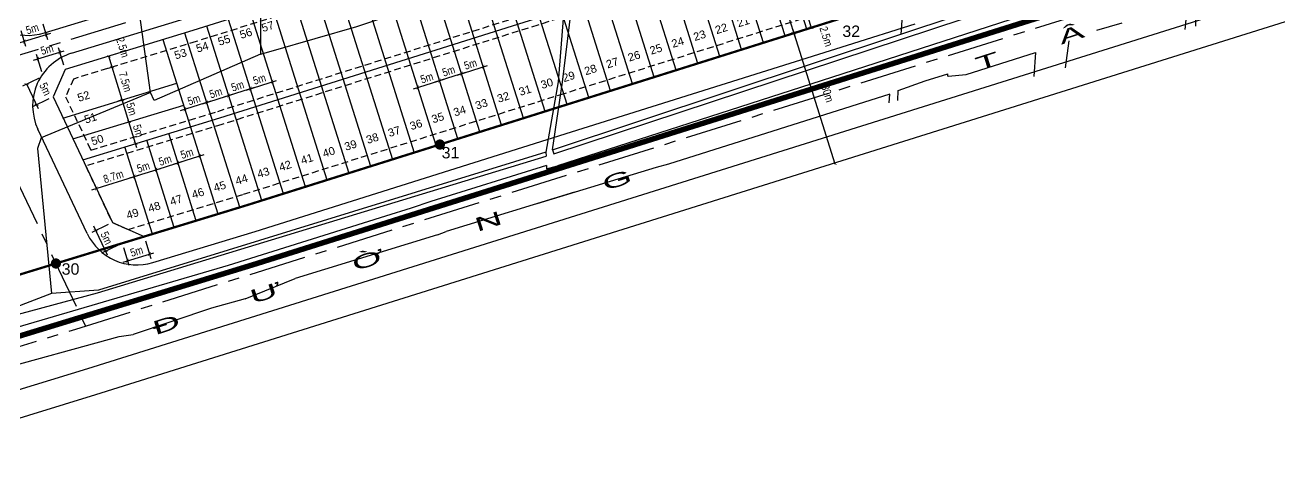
# Model space of a CAD drawing. Extents: x 597165 to 598689, y 1181586 to 1183364.
# Drawn here: x 597688.1 to 597962.5, y 1182019.6 to 1182115.9 of the extents above; entities that cross this region are included whole.
import ezdxf
from ezdxf.enums import TextEntityAlignment as Align

# ---------------------------------------------------------------- set-up
doc = ezdxf.new("R2010")
doc.units = 0
doc.header["$MEASUREMENT"] = 0
for name, pattern in [('CENTER', [2, 1.25, -0.25, 0.25, -0.25]), ('DASHED', [0.75, 0.5, -0.25]), ('LOGIOI', [4, 3, -1])]:
    doc.linetypes.add(name, pattern=pattern)
doc.layers.get('0').update_dxf_attribs({"linetype": 'CONTINUOUS'})
doc.layers.get('DEFPOINTS').update_dxf_attribs({"color": 8, "linetype": 'CONTINUOUS'})
for name, color, linetype in [('CGXD', 3, 'CONTINUOUS'), ('DIM-T', 7, 'CONTINUOUS'), ('DTEXT', 7, 'CONTINUOUS'), ('GT-QLO50-D', 6, 'CONTINUOUS'), ('MOCRANH', 7, 'CONTINUOUS'), ('NEN-HT', 8, 'CONTINUOUS'), ('NET-LENGOAI', 4, 'CONTINUOUS'), ('NET-LETRONG', 5, 'CONTINUOUS'), ('NET-LO-GIOI-DIEN-GIOI', 7, 'CENTER'), ('NET-PLO', 2, 'CONTINUOUS'), ('NET-TIM', 2, 'CENTER'), ('RANH_QUY_HOACH', 7, 'LOGIOI'), ('RANHGIAODAT', 150, 'LOGIOI'), ('TEXT-SOLO', 7, 'CONTINUOUS')]:
    doc.layers.add(name, color=color, linetype=linetype)
doc.styles.add('AVO', font='VHELVEN.TTF')
doc.styles.add('VHEL-C-R', font='VHELVCN.TTF')
doc.styles.add('VHEL-R', font='VHELVEN.TTF')
doc.styles.add('VHELVEB', font='VHELVEB.TTF')
doc.dimstyles.new('TL1000', dxfattribs={"dimscale": 0, "dimtxt": 2, "dimasz": 0.7, "dimexe": 1, "dimexo": 1, "dimgap": 0.5, "dimtad": 1, "dimdec": 1, "dimzin": 12, "dimtxsty": 'VHEL-C-R', "dimblk1": 'ARCHTICK', "dimblk2": 'ARCHTICK', "dimsah": 1, "dimcen": -0.09, "dimdle": 1, "dimclrd": 256, "dimclre": 256, "dimclrt": 256, "dimazin": 3, "dimtfac": 0.005, "dimtdec": 1, "dimtix": 1, "dimtmove": 0, "dimatfit": 3, "dimtolj": 1, "dimtzin": 0})

# ---------------------------------------------------------------- blocks, each defined once
blk = doc.blocks.new('_ARCHTICK')
at = {"color": 0, "linetype": 'BYBLOCK', "const_width": 0.15}
blk.add_lwpolyline([(-0.5, -0.5), (0.5, 0.5)], dxfattribs=at)
blk = doc.blocks.new('*D510')
at = {"linetype": 'BYBLOCK'}
blk.add_line((597855.86, 1182115.05), (597865.14, 1182085.48), dxfattribs=at)
at = {"layer": 'DEFPOINTS', "color": 0, "linetype": 'BYBLOCK'}
for p in [(597856.16, 1182114.1), (597865.14, 1182085.48), (597865.14, 1182085.48)]:
    blk.add_point(p, dxfattribs=at)
at = {"linetype": 'BYBLOCK', "xscale": 0.7, "yscale": 0.7, "zscale": 0.7}
for p, rotation in [((597856.16, 1182114.1), 107.4263330550195), ((597865.14, 1182085.48), 287.4263330550195)]:
    blk.add_blockref('_ARCHTICK', p, dxfattribs=dict(at, rotation=rotation))
at = {"linetype": 'BYBLOCK', "insert": (597863.54, 1182100.93), "char_height": 1.75, "attachment_point": 5, "rotation": 287.4263, "style": 'VHEL-C-R'}
blk.add_mtext('\\A1;30m', dxfattribs=at)
blk = doc.blocks.new('*D496')
at = {"linetype": 'BYBLOCK'}
blk.add_line((597712.54, 1182088.98), (597710.5, 1182095.67), dxfattribs=at)
at = {"layer": 'DEFPOINTS', "color": 0, "linetype": 'BYBLOCK'}
for p in [(597710.79, 1182094.72), (597710.79, 1182094.72), (597712.25, 1182089.93)]:
    blk.add_point(p, dxfattribs=at)
at = {"linetype": 'BYBLOCK', "xscale": 0.7, "yscale": 0.7, "zscale": 0.7}
for p, rotation in [((597710.79, 1182094.72), 106.9960551007472), ((597712.25, 1182089.93), 286.9960551007472)]:
    blk.add_blockref('_ARCHTICK', p, dxfattribs=dict(at, rotation=rotation))
at = {"linetype": 'BYBLOCK', "insert": (597712.85, 1182092.73), "char_height": 1.75, "attachment_point": 5, "rotation": 286.9961, "style": 'VHEL-C-R'}
blk.add_mtext('\\A1;5m', dxfattribs=at)
blk = doc.blocks.new('*D495')
at = {"linetype": 'BYBLOCK'}
for p, q in [((597709.16, 1182099.45), (597708.37, 1182099.21)), ((597711.08, 1182093.76), (597709.03, 1182100.45))]:
    blk.add_line(p, q, dxfattribs=at)
at = {"layer": 'DEFPOINTS', "color": 0, "linetype": 'BYBLOCK'}
for p in [(597709.33, 1182099.5), (597710.11, 1182099.74), (597710.79, 1182094.72)]:
    blk.add_point(p, dxfattribs=at)
at = {"linetype": 'BYBLOCK', "xscale": 0.7, "yscale": 0.7, "zscale": 0.7}
for p, rotation in [((597709.33, 1182099.5), 106.9960551007473), ((597710.79, 1182094.72), 286.9960551007473)]:
    blk.add_blockref('_ARCHTICK', p, dxfattribs=dict(at, rotation=rotation))
at = {"linetype": 'BYBLOCK', "insert": (597711.39, 1182097.51), "char_height": 1.75, "attachment_point": 5, "rotation": 286.9961, "style": 'VHEL-C-R'}
blk.add_mtext('\\A1;5m', dxfattribs=at)
blk = doc.blocks.new('*D494')
at = {"linetype": 'BYBLOCK'}
for p, q in [((597707.24, 1182106.7), (597706.18, 1182106.38)), ((597709.62, 1182098.54), (597706.84, 1182107.63)), ((597709.16, 1182099.45), (597708.37, 1182099.21))]:
    blk.add_line(p, q, dxfattribs=at)
at = {"layer": 'DEFPOINTS', "color": 0, "linetype": 'BYBLOCK'}
for p in [(597707.13, 1182106.67), (597708.19, 1182106.99), (597710.11, 1182099.74)]:
    blk.add_point(p, dxfattribs=at)
at = {"linetype": 'BYBLOCK', "xscale": 0.7, "yscale": 0.7, "zscale": 0.7}
for p, rotation in [((597707.13, 1182106.67), 106.9960551007473), ((597709.33, 1182099.5), 286.9960551007473)]:
    blk.add_blockref('_ARCHTICK', p, dxfattribs=dict(at, rotation=rotation))
at = {"linetype": 'BYBLOCK', "insert": (597710.01, 1182103.47), "char_height": 1.75, "attachment_point": 5, "rotation": 286.9961, "style": 'VHEL-C-R'}
blk.add_mtext('\\A1;7.5m', dxfattribs=at)
blk = doc.blocks.new('*D493')
at = {"linetype": 'BYBLOCK'}
for p, q in [((597707.76, 1182109.48), (597705.45, 1182108.77)), ((597707.43, 1182105.71), (597706.4, 1182109.06)), ((597707.24, 1182106.7), (597706.18, 1182106.38))]:
    blk.add_line(p, q, dxfattribs=at)
at = {"layer": 'DEFPOINTS', "color": 0, "linetype": 'BYBLOCK'}
for p in [(597706.4, 1182109.06), (597708.72, 1182109.77), (597708.19, 1182106.99)]:
    blk.add_point(p, dxfattribs=at)
at = {"linetype": 'BYBLOCK', "xscale": 0.7, "yscale": 0.7, "zscale": 0.7}
for p, rotation in [((597706.4, 1182109.06), 106.9960551007473), ((597707.13, 1182106.67), 286.9960551007473)]:
    blk.add_blockref('_ARCHTICK', p, dxfattribs=dict(at, rotation=rotation))
at = {"linetype": 'BYBLOCK', "insert": (597709.42, 1182111.01), "char_height": 1.75, "attachment_point": 5, "rotation": 286.9961, "style": 'VHEL-C-R'}
blk.add_mtext('\\A1;2.5m', dxfattribs=at)
blk = doc.blocks.new('*D259')
at = {"linetype": 'BYBLOCK'}
for p, q in [((597858.92, 1182118.64), (597859.98, 1182115.3)), ((597862.84, 1182116.2), (597859.02, 1182115))]:
    blk.add_line(p, q, dxfattribs=at)
at = {"layer": 'DEFPOINTS', "color": 0, "linetype": 'BYBLOCK'}
for p in [(597863.04, 1182118.89), (597859.98, 1182115.3), (597863.79, 1182116.5)]:
    blk.add_point(p, dxfattribs=at)
at = {"linetype": 'BYBLOCK', "xscale": 0.7, "yscale": 0.7, "zscale": 0.7}
for p, rotation in [((597859.23, 1182117.69), 107.4736140590914), ((597859.98, 1182115.3), 287.4736140590913)]:
    blk.add_blockref('_ARCHTICK', p, dxfattribs=dict(at, rotation=rotation))
at = {"linetype": 'BYBLOCK', "insert": (597863.25, 1182113.39), "char_height": 1.75, "attachment_point": 5, "rotation": 287.4736, "style": 'VHEL-C-R'}
blk.add_mtext('\\A1;2.5m', dxfattribs=at)
blk = doc.blocks.new('*D257')
at = {"linetype": 'BYBLOCK'}
for p, q in [((597856.83, 1182135.28), (597849.2, 1182132.88)), ((597849.85, 1182134.13), (597856.46, 1182113.15)), ((597862.84, 1182116.2), (597855.21, 1182113.8))]:
    blk.add_line(p, q, dxfattribs=at)
at = {"layer": 'DEFPOINTS', "color": 0, "linetype": 'BYBLOCK'}
for p in [(597857.79, 1182135.58), (597863.79, 1182116.5), (597856.16, 1182114.1)]:
    blk.add_point(p, dxfattribs=at)
at = {"linetype": 'BYBLOCK', "xscale": 0.7, "yscale": 0.7, "zscale": 0.7}
for p, rotation in [((597850.16, 1182133.18), 107.4736130829676), ((597856.16, 1182114.1), 287.4736130829676)]:
    blk.add_blockref('_ARCHTICK', p, dxfattribs=dict(at, rotation=rotation))
at = {"linetype": 'BYBLOCK', "insert": (597854.49, 1182124.06), "char_height": 1.75, "attachment_point": 5, "rotation": 287.4736, "style": 'VHEL-C-R'}
blk.add_mtext('\\A1;20m', dxfattribs=at)
blk = doc.blocks.new('*D244')
at = {"linetype": 'BYBLOCK'}
blk.add_line((597722.09, 1182097.16), (597728.77, 1182099.27), dxfattribs=at)
at = {"layer": 'DEFPOINTS', "color": 0, "linetype": 'BYBLOCK'}
for p in [(597727.82, 1182098.97), (597727.82, 1182098.97), (597723.05, 1182097.46)]:
    blk.add_point(p, dxfattribs=at)
at = {"linetype": 'BYBLOCK', "xscale": 0.7, "yscale": 0.7, "zscale": 0.7}
for p, rotation in [((597723.05, 1182097.46), 197.4726117502209), ((597727.82, 1182098.97), 17.47261175022095)]:
    blk.add_blockref('_ARCHTICK', p, dxfattribs=dict(at, rotation=rotation))
at = {"linetype": 'BYBLOCK', "insert": (597725.01, 1182099.54), "char_height": 1.75, "attachment_point": 5, "rotation": 17.4726, "style": 'VHEL-C-R'}
blk.add_mtext('\\A1;5m', dxfattribs=at)
blk = doc.blocks.new('*D243')
at = {"linetype": 'BYBLOCK'}
blk.add_line((597726.86, 1182098.66), (597733.54, 1182100.77), dxfattribs=at)
at = {"layer": 'DEFPOINTS', "color": 0, "linetype": 'BYBLOCK'}
for p in [(597727.82, 1182098.97), (597732.59, 1182100.47), (597732.59, 1182100.47)]:
    blk.add_point(p, dxfattribs=at)
at = {"linetype": 'BYBLOCK', "xscale": 0.7, "yscale": 0.7, "zscale": 0.7}
for p, rotation in [((597732.59, 1182100.47), 17.47261175022079), ((597727.82, 1182098.97), 197.4726117502208)]:
    blk.add_blockref('_ARCHTICK', p, dxfattribs=dict(at, rotation=rotation))
at = {"linetype": 'BYBLOCK', "insert": (597729.78, 1182101.05), "char_height": 1.75, "attachment_point": 5, "rotation": 17.4726, "style": 'VHEL-C-R'}
blk.add_mtext('\\A1;5m', dxfattribs=at)
blk = doc.blocks.new('*D242')
at = {"linetype": 'BYBLOCK'}
blk.add_line((597731.63, 1182100.17), (597738.31, 1182102.27), dxfattribs=at)
at = {"layer": 'DEFPOINTS', "color": 0, "linetype": 'BYBLOCK'}
for p in [(597737.35, 1182101.97), (597737.35, 1182101.97), (597732.59, 1182100.47)]:
    blk.add_point(p, dxfattribs=at)
at = {"linetype": 'BYBLOCK', "xscale": 0.7, "yscale": 0.7, "zscale": 0.7}
for p, rotation in [((597732.59, 1182100.47), 197.4726117502208), ((597737.35, 1182101.97), 17.47261175022079)]:
    blk.add_blockref('_ARCHTICK', p, dxfattribs=dict(at, rotation=rotation))
at = {"linetype": 'BYBLOCK', "insert": (597734.55, 1182102.55), "char_height": 1.75, "attachment_point": 5, "rotation": 17.4726, "style": 'VHEL-C-R'}
blk.add_mtext('\\A1;5m', dxfattribs=at)
blk = doc.blocks.new('*D241')
at = {"linetype": 'BYBLOCK'}
blk.add_line((597736.4, 1182101.67), (597743.08, 1182103.77), dxfattribs=at)
at = {"layer": 'DEFPOINTS', "color": 0, "linetype": 'BYBLOCK'}
for p in [(597742.12, 1182103.47), (597742.12, 1182103.47), (597737.35, 1182101.97)]:
    blk.add_point(p, dxfattribs=at)
at = {"linetype": 'BYBLOCK', "xscale": 0.7, "yscale": 0.7, "zscale": 0.7}
for p, rotation in [((597742.12, 1182103.47), 17.47261175022079), ((597737.35, 1182101.97), 197.4726117502208)]:
    blk.add_blockref('_ARCHTICK', p, dxfattribs=dict(at, rotation=rotation))
at = {"linetype": 'BYBLOCK', "insert": (597739.32, 1182104.05), "char_height": 1.75, "attachment_point": 5, "rotation": 17.4726, "style": 'VHEL-C-R'}
blk.add_mtext('\\A1;5m', dxfattribs=at)
blk = doc.blocks.new('*D240')
at = {"linetype": 'BYBLOCK'}
blk.add_line((597711.01, 1182082.42), (597717.69, 1182084.52), dxfattribs=at)
at = {"layer": 'DEFPOINTS', "color": 0, "linetype": 'BYBLOCK'}
for p in [(597716.73, 1182084.22), (597716.73, 1182084.22), (597711.96, 1182082.72)]:
    blk.add_point(p, dxfattribs=at)
at = {"linetype": 'BYBLOCK', "xscale": 0.7, "yscale": 0.7, "zscale": 0.7}
for p, rotation in [((597716.73, 1182084.22), 17.47261175022095), ((597711.96, 1182082.72), 197.4726117502209)]:
    blk.add_blockref('_ARCHTICK', p, dxfattribs=dict(at, rotation=rotation))
at = {"linetype": 'BYBLOCK', "insert": (597713.93, 1182084.8), "char_height": 1.75, "attachment_point": 5, "rotation": 17.4726, "style": 'VHEL-C-R'}
blk.add_mtext('\\A1;5m', dxfattribs=at)
blk = doc.blocks.new('*D239')
at = {"linetype": 'BYBLOCK'}
blk.add_line((597715.78, 1182083.92), (597722.45, 1182086.02), dxfattribs=at)
at = {"layer": 'DEFPOINTS', "color": 0, "linetype": 'BYBLOCK'}
for p in [(597716.73, 1182084.22), (597721.5, 1182085.72), (597721.5, 1182085.72)]:
    blk.add_point(p, dxfattribs=at)
at = {"linetype": 'BYBLOCK', "xscale": 0.7, "yscale": 0.7, "zscale": 0.7}
for p, rotation in [((597716.73, 1182084.22), 197.4726117502208), ((597721.5, 1182085.72), 17.47261175022079)]:
    blk.add_blockref('_ARCHTICK', p, dxfattribs=dict(at, rotation=rotation))
at = {"linetype": 'BYBLOCK', "insert": (597718.7, 1182086.3), "char_height": 1.75, "attachment_point": 5, "rotation": 17.4726, "style": 'VHEL-C-R'}
blk.add_mtext('\\A1;5m', dxfattribs=at)
blk = doc.blocks.new('*D238')
at = {"linetype": 'BYBLOCK'}
blk.add_line((597720.55, 1182085.42), (597727.22, 1182087.52), dxfattribs=at)
at = {"layer": 'DEFPOINTS', "color": 0, "linetype": 'BYBLOCK'}
for p in [(597726.27, 1182087.22), (597726.27, 1182087.22), (597721.5, 1182085.72)]:
    blk.add_point(p, dxfattribs=at)
at = {"linetype": 'BYBLOCK', "xscale": 0.7, "yscale": 0.7, "zscale": 0.7}
for p, rotation in [((597726.27, 1182087.22), 17.47261175022079), ((597721.5, 1182085.72), 197.4726117502208)]:
    blk.add_blockref('_ARCHTICK', p, dxfattribs=dict(at, rotation=rotation))
at = {"linetype": 'BYBLOCK', "insert": (597723.47, 1182087.8), "char_height": 1.75, "attachment_point": 5, "rotation": 17.4726, "style": 'VHEL-C-R'}
blk.add_mtext('\\A1;5m', dxfattribs=at)
blk = doc.blocks.new('*D237')
at = {"linetype": 'BYBLOCK'}
blk.add_line((597702.7, 1182079.8), (597712.92, 1182083.02), dxfattribs=at)
at = {"layer": 'DEFPOINTS', "color": 0, "linetype": 'BYBLOCK'}
for p in [(597711.96, 1182082.72), (597711.96, 1182082.72), (597703.66, 1182080.1)]:
    blk.add_point(p, dxfattribs=at)
at = {"linetype": 'BYBLOCK', "xscale": 0.7, "yscale": 0.7, "zscale": 0.7}
for p, rotation in [((597711.96, 1182082.72), 17.47261175065545), ((597703.66, 1182080.1), 197.4726117506555)]:
    blk.add_blockref('_ARCHTICK', p, dxfattribs=dict(at, rotation=rotation))
at = {"linetype": 'BYBLOCK', "insert": (597707.39, 1182082.74), "char_height": 1.75, "attachment_point": 5, "rotation": 17.4726, "style": 'VHEL-C-R'}
blk.add_mtext('\\A1;8.7m', dxfattribs=at)
blk = doc.blocks.new('*D232')
at = {"linetype": 'BYBLOCK'}
blk.add_line((597773.01, 1182101.93), (597779.69, 1182104.04), dxfattribs=at)
at = {"layer": 'DEFPOINTS', "color": 0, "linetype": 'BYBLOCK'}
for p in [(597778.73, 1182103.74), (597778.73, 1182103.74), (597773.96, 1182102.24)]:
    blk.add_point(p, dxfattribs=at)
at = {"linetype": 'BYBLOCK', "xscale": 0.7, "yscale": 0.7, "zscale": 0.7}
for p, rotation in [((597778.73, 1182103.74), 17.47261175022095), ((597773.96, 1182102.24), 197.4726117502209)]:
    blk.add_blockref('_ARCHTICK', p, dxfattribs=dict(at, rotation=rotation))
at = {"linetype": 'BYBLOCK', "insert": (597775.93, 1182104.32), "char_height": 1.75, "attachment_point": 5, "rotation": 17.4726, "style": 'VHEL-C-R'}
blk.add_mtext('\\A1;5m', dxfattribs=at)
blk = doc.blocks.new('*D231')
at = {"linetype": 'BYBLOCK'}
blk.add_line((597777.78, 1182103.44), (597784.46, 1182105.54), dxfattribs=at)
at = {"layer": 'DEFPOINTS', "color": 0, "linetype": 'BYBLOCK'}
for p in [(597778.73, 1182103.74), (597783.5, 1182105.24), (597783.5, 1182105.24)]:
    blk.add_point(p, dxfattribs=at)
at = {"linetype": 'BYBLOCK', "xscale": 0.7, "yscale": 0.7, "zscale": 0.7}
for p, rotation in [((597778.73, 1182103.74), 197.4726117502208), ((597783.5, 1182105.24), 17.47261175022084)]:
    blk.add_blockref('_ARCHTICK', p, dxfattribs=dict(at, rotation=rotation))
at = {"linetype": 'BYBLOCK', "insert": (597780.7, 1182105.82), "char_height": 1.75, "attachment_point": 5, "rotation": 17.4726, "style": 'VHEL-C-R'}
blk.add_mtext('\\A1;5m', dxfattribs=at)
blk = doc.blocks.new('*D230')
at = {"linetype": 'BYBLOCK'}
blk.add_line((597782.55, 1182104.94), (597789.22, 1182107.04), dxfattribs=at)
at = {"layer": 'DEFPOINTS', "color": 0, "linetype": 'BYBLOCK'}
for p in [(597788.27, 1182106.74), (597788.27, 1182106.74), (597783.5, 1182105.24)]:
    blk.add_point(p, dxfattribs=at)
at = {"linetype": 'BYBLOCK', "xscale": 0.7, "yscale": 0.7, "zscale": 0.7}
for p, rotation in [((597788.27, 1182106.74), 17.47261175022084), ((597783.5, 1182105.24), 197.4726117502208)]:
    blk.add_blockref('_ARCHTICK', p, dxfattribs=dict(at, rotation=rotation))
at = {"linetype": 'BYBLOCK', "insert": (597785.47, 1182107.32), "char_height": 1.75, "attachment_point": 5, "rotation": 17.4726, "style": 'VHEL-C-R'}
blk.add_mtext('\\A1;5m', dxfattribs=at)
blk = doc.blocks.new('*D67')
at = {"linetype": 'BYBLOCK'}
for p, q in [((597687.16, 1182114.68), (597688.2, 1182111.3)), ((597691.95, 1182116.14), (597692.98, 1182112.76)), ((597693.65, 1182114.01), (597686.95, 1182111.96))]:
    blk.add_line(p, q, dxfattribs=at)
at = {"layer": 'DEFPOINTS', "color": 0, "linetype": 'BYBLOCK'}
for p in [(597691.65, 1182117.1), (597686.87, 1182115.64), (597687.91, 1182112.25)]:
    blk.add_point(p, dxfattribs=at)
at = {"linetype": 'BYBLOCK', "xscale": 0.7, "yscale": 0.7, "zscale": 0.7}
for p, rotation in [((597687.91, 1182112.25), 196.996055114386), ((597692.69, 1182113.71), 16.99605511438601)]:
    blk.add_blockref('_ARCHTICK', p, dxfattribs=dict(at, rotation=rotation))
at = {"linetype": 'BYBLOCK', "insert": (597689.66, 1182115.06), "char_height": 1.75, "attachment_point": 5, "rotation": 16.9961, "style": 'VHEL-C-R'}
blk.add_mtext('\\A1;5m', dxfattribs=at)
blk = doc.blocks.new('*D60')
at = {"linetype": 'BYBLOCK'}
for p, q in [((597691.15, 1182104.25), (597687.53, 1182102.54)), ((597691, 1182097.54), (597688.43, 1182102.97)), ((597693.28, 1182099.73), (597689.67, 1182098.02))]:
    blk.add_line(p, q, dxfattribs=at)
at = {"layer": 'DEFPOINTS', "color": 0, "linetype": 'BYBLOCK'}
for p in [(597692.05, 1182104.67), (597688.43, 1182102.97), (597694.19, 1182100.15)]:
    blk.add_point(p, dxfattribs=at)
at = {"linetype": 'BYBLOCK', "xscale": 0.7, "yscale": 0.7, "zscale": 0.7}
for p, rotation in [((597688.43, 1182102.97), 115.2825172514839), ((597690.57, 1182098.44), 295.2825172514839)]:
    blk.add_blockref('_ARCHTICK', p, dxfattribs=dict(at, rotation=rotation))
at = {"linetype": 'BYBLOCK', "insert": (597692.52, 1182101.88), "char_height": 1.75, "attachment_point": 5, "rotation": 295.2825, "style": 'VHEL-C-R'}
blk.add_mtext('\\A1;5m', dxfattribs=at)
blk = doc.blocks.new('*D59')
at = {"linetype": 'BYBLOCK'}
for p, q in [((597689.93, 1182108.21), (597696.62, 1182110.25)), ((597691.76, 1182105.63), (597690.59, 1182109.46)), ((597696.54, 1182107.09), (597695.37, 1182110.92))]:
    blk.add_line(p, q, dxfattribs=at)
at = {"layer": 'DEFPOINTS', "color": 0, "linetype": 'BYBLOCK'}
for p in [(597695.66, 1182109.96), (597696.83, 1182106.14), (597692.05, 1182104.67)]:
    blk.add_point(p, dxfattribs=at)
at = {"linetype": 'BYBLOCK', "xscale": 0.7, "yscale": 0.7, "zscale": 0.7}
for p, rotation in [((597690.88, 1182108.5), 196.996055109673), ((597695.66, 1182109.96), 16.99605510967297)]:
    blk.add_blockref('_ARCHTICK', p, dxfattribs=dict(at, rotation=rotation))
at = {"linetype": 'BYBLOCK', "insert": (597692.87, 1182110.56), "char_height": 1.75, "attachment_point": 5, "rotation": 16.9961, "style": 'VHEL-C-R'}
blk.add_mtext('\\A1;5m', dxfattribs=at)
blk = doc.blocks.new('*D58')
at = {"linetype": 'BYBLOCK'}
for p, q in [((597714.39, 1182068.63), (597715.56, 1182064.8)), ((597709.53, 1182064.01), (597716.22, 1182066.05)), ((597709.61, 1182067.17), (597710.78, 1182063.34))]:
    blk.add_line(p, q, dxfattribs=at)
at = {"layer": 'DEFPOINTS', "color": 0, "linetype": 'BYBLOCK'}
for p in [(597709.32, 1182068.12), (597714.1, 1182069.59), (597715.27, 1182065.76)]:
    blk.add_point(p, dxfattribs=at)
at = {"linetype": 'BYBLOCK', "xscale": 0.7, "yscale": 0.7, "zscale": 0.7}
for p, rotation in [((597715.27, 1182065.76), 16.99605511006291), ((597710.48, 1182064.3), 196.9960551100629)]:
    blk.add_blockref('_ARCHTICK', p, dxfattribs=dict(at, rotation=rotation))
at = {"linetype": 'BYBLOCK', "insert": (597712.47, 1182066.36), "char_height": 1.75, "attachment_point": 5, "rotation": 16.9961, "style": 'VHEL-C-R'}
blk.add_mtext('\\A1;5m', dxfattribs=at)
blk = doc.blocks.new('*D57')
at = {"linetype": 'BYBLOCK'}
for p, q in [((597706.28, 1182072.22), (597702.66, 1182070.51)), ((597706.13, 1182065.51), (597703.14, 1182071.84)), ((597708.41, 1182067.7), (597704.79, 1182065.99))]:
    blk.add_line(p, q, dxfattribs=at)
at = {"layer": 'DEFPOINTS', "color": 0, "linetype": 'BYBLOCK'}
for p in [(597703.56, 1182070.94), (597707.18, 1182072.65), (597709.32, 1182068.12)]:
    blk.add_point(p, dxfattribs=at)
at = {"linetype": 'BYBLOCK', "xscale": 0.7, "yscale": 0.7, "zscale": 0.7}
for p, rotation in [((597703.56, 1182070.94), 115.2825172408948), ((597705.7, 1182066.42), 295.2825172408948)]:
    blk.add_blockref('_ARCHTICK', p, dxfattribs=dict(at, rotation=rotation))
at = {"linetype": 'BYBLOCK', "insert": (597705.89, 1182069.27), "char_height": 1.75, "attachment_point": 5, "rotation": 295.2825, "style": 'VHEL-C-R'}
blk.add_mtext('\\A1;5m', dxfattribs=at)

msp = doc.modelspace()

# ---------------------------------------------------------------- linework, layer by layer
at = {"layer": 'CGXD', "linetype": 'DASHED', "ltscale": 3}
for points in [[(597905.0592, 1182152.0326), (597900.2549, 1182167.2943), (597869.666, 1182157.6652), (597854.827, 1182152.9939), (597794.5245, 1182134.0112), (597725.4766, 1182112.2767), (597698.6572, 1182104.0792), (597696.9358, 1182100.1874), (597702.4521, 1182088.5084), (597730.2171, 1182096.995), (597799.3285, 1182118.7494), (597859.6313, 1182137.7323), (597874.4703, 1182142.4035)], [(597865.3363, 1182119.609), (597880.1754, 1182124.2802), (597913.0108, 1182134.6166), (597930.0306, 1182139.9743), (597931.7534, 1182143.9136), (597926.2529, 1182155.5591), (597908.2065, 1182149.8783), (597875.3711, 1182139.5419), (597860.5321, 1182134.8707), (597800.2293, 1182115.8878), (597731.1059, 1182094.1296), (597701.3308, 1182085.0287), (597707.1798, 1182072.6453), (597710.6018, 1182071.1317), (597735.8465, 1182078.8479), (597805.0333, 1182100.626)]]:
    msp.add_lwpolyline(points, close=True, dxfattribs=at)
at = {"layer": 'GT-QLO50-D'}
for p, q in [((597703.5881, 1182035.0037), (598074.4747, 1182151.4197)), ((597664.0811, 1182022.9282), (597703.5881, 1182035.0037))]:
    msp.add_line(p, q, dxfattribs=at)
at = {"layer": 'MOCRANH'}
msp.add_lwpolyline([(597340.2111, 1182461.6352), (597341.3721, 1182437.3595), (597345.3594, 1182366.2568), (597347.4489, 1182325.7368), (597346.6708, 1182267.2097), (597396.7196, 1181936.6184), (597442.3642, 1181957.8696), (597465.633, 1181971.3486), (597501.0995, 1181986.0417), (597656.5869, 1182038.5657), (597738.2962, 1182063.5406), (597807.4868, 1182085.32), (597867.7896, 1182104.3029), (597882.6286, 1182108.9741), (597915.464, 1182119.3104), (597990.1043, 1182142.8066), (598023.5178, 1182153.3249), (598090.3046, 1182174.3489), (598179.3376, 1182202.3758), (598297.3967, 1182239.54), (598213.8261, 1182511.342)], dxfattribs=at)
msp.add_lwpolyline([(597340.2111, 1182461.6352), (597341.3721, 1182437.3595), (597345.3594, 1182366.2568), (597347.4489, 1182325.7368), (597346.6708, 1182267.2097), (597396.7196, 1181936.6184), (597442.3642, 1181957.8696), (597465.633, 1181971.3486), (597501.0995, 1181986.0417), (597656.5869, 1182038.5657), (597738.2962, 1182063.5406), (597807.4868, 1182085.32), (597867.7896, 1182104.3029), (597882.6286, 1182108.9741), (597915.464, 1182119.3104), (597990.1043, 1182142.8066), (598023.5178, 1182153.3249), (598090.3046, 1182174.3489), (598179.3376, 1182202.3758), (598297.3967, 1182239.54), (598213.8261, 1182511.342)], dxfattribs=at)
for points, const_width in [([(597778.2167, 1182089.7398, 1), (597779.3337, 1182089.7398, 1)], 1.1169), ([(597778.496, 1182089.7398, 1), (597779.0544, 1182089.7398, 1)], 0.5585), ([(597694.2605, 1182063.6934, 1), (597695.3774, 1182063.6934, 1)], 1.1169), ([(597694.5397, 1182063.6934, 1), (597695.0982, 1182063.6934, 1)], 0.5585)]:
    msp.add_lwpolyline(points, format="xyb", close=True, dxfattribs=dict(at, const_width=const_width))
at = {"layer": 'NEN-HT', "linetype": 'CONTINUOUS'}
for p, q in [((597884.37, 1182177.86), (597879.56, 1182113.9)), ((597805.57, 1182103.36), (597810.58, 1182144.58)), ((597739.49, 1182135.32), (597739.58, 1182109.53)), ((597806.7, 1182129.1), (597804.67, 1182103.48)), ((597806.7, 1182129.1), (597804.67, 1182103.48)), ((597803.7025, 1182087.7291), (597911.66, 1182123.39)), ((597879.56, 1182113.9), (597909.79, 1182123.96)), ((597913.31, 1182120.25), (597864.39, 1182104.44)), ((597942.27, 1182120.68), (597941.69, 1182114.9)), ((597944.08, 1182115.67), (597944.25, 1182121.34)), ((597922.44, 1182114.74), (597927.98, 1182116.41)), ((597803.44, 1182088.57), (597879.56, 1182113.9)), ((597915.57, 1182106.54), (597916.39, 1182112.46)), ((597893.88, 1182105.09), (597909.06, 1182109.86)), ((597909.06, 1182109.86), (597908.69, 1182104.62)), ((597804.67, 1182103.48), (597801.98, 1182088.05)), ((597804.67, 1182103.48), (597801.98, 1182088.05)), ((597803.44, 1182088.57), (597805.57, 1182103.36)), ((597864.39, 1182104.44), (597804.49, 1182085.1)), ((597879.01, 1182101.54), (597884.89, 1182103.69)), ((597884.89, 1182103.69), (597889.85, 1182105.23)), ((597889.87, 1182104.7), (597889.85, 1182105.23)), ((597889.87, 1182104.7), (597889.91, 1182104.7)), ((597889.91, 1182104.7), (597893.88, 1182105.09)), ((597877.14, 1182100.73), (597828.78, 1182085.42)), ((597877.05, 1182098.86), (597877.14, 1182100.73)), ((597878.92, 1182099.36), (597879.01, 1182101.54)), ((597703.94, 1182057.26), (597802.01, 1182087.17)), ((597801.98, 1182088.05), (597802.01, 1182087.17)), ((597803.44, 1182088.57), (597803.7025, 1182087.7291)), ((597802.08, 1182085.11), (597776.81, 1182077.29)), ((597826.11, 1182084.74), (597799.95, 1182076.77)), ((597802.08, 1182085.11), (597802.1, 1182084.39)), ((597802.1, 1182084.39), (597804.49, 1182085.1)), ((597828.78, 1182085.42), (597826.11, 1182084.74)), ((597808.24, 1182079.3), (597780.13, 1182070.73)), ((597776.81, 1182077.29), (597772.51, 1182075.8)), ((597766.86, 1182074.03), (597732.5, 1182063.25)), ((597772.51, 1182075.8), (597766.86, 1182074.03)), ((597778.23, 1182069.96), (597780.13, 1182070.73)), ((597778.23, 1182069.96), (597747.15, 1182060.44)), ((597732.5, 1182063.25), (597676.76, 1182046.87)), ((597736.2, 1182055.93), (597747.15, 1182060.44)), ((597681.37, 1182051.19), (597703.94, 1182057.26)), ((597736.2, 1182055.93), (597728.86, 1182053.94)), ((597728.86, 1182053.94), (597711.7, 1182048.13)), ((597708.64, 1182047.7), (597711.7, 1182048.13))]:
    msp.add_line(p, q, dxfattribs=at)
for points in [[(597715.51, 1182101.16), (597710.98, 1182133.93), (597702.26, 1182134.38), (597700.08, 1182147.28)], [(597693.86, 1182057.16), (597681.11, 1182052.23), (597678.47, 1182088.33), (597680.5, 1182144.58)], [(597739.58, 1182109.53), (597742.37, 1182110.33), (597760.65, 1182115.58), (597803.6, 1182130), (597806.7, 1182129.1)], [(597739.58, 1182109.53), (597716.3, 1182099.35), (597715.51, 1182101.16)], [(597715.51, 1182101.16), (597691.58, 1182091.19), (597690.81, 1182088.84), (597693.86, 1182057.16)], [(597801.98, 1182088.05), (597704.15, 1182057.88), (597693.86, 1182057.16)], [(597678.86, 1182034.33), (597678.08, 1182039.14), (597680.51, 1182039.96), (597708.64, 1182047.7)]]:
    msp.add_lwpolyline(points, dxfattribs=at)
at = {"layer": 'NET-LENGOAI', "ltscale": 20}
for p, q in [((597701.8128, 1182040.7351), (598073.1257, 1182157.2849)), ((597692.2945, 1182114.1596), (597722.0693, 1182123.2605)), ((597698.2268, 1182109.6989), (597723.847, 1182117.5298)), ((597867.8886, 1182111.5012), (597882.7276, 1182116.1725)), ((597807.5858, 1182092.5184), (597867.8886, 1182111.5012)), ((597701.6736, 1182070.2542), (597690.8839, 1182093.098)), ((597738.3649, 1182070.7295), (597807.5858, 1182092.5184)), ((597716.0318, 1182063.9032), (597738.3649, 1182070.7295)), ((597662.2437, 1182028.6406), (597701.8128, 1182040.7351))]:
    msp.add_line(p, q, dxfattribs=at)
for centre, start, end in [((597688.7868, 1182125.6355), 205.282517, 286.996055), ((597701.7344, 1182098.223), 106.996055, 205.282517), ((597712.5241, 1182075.3791), 205.282517, 286.996055)]:
    msp.add_arc(centre, 12, start, end, dxfattribs=at)
at = {"layer": 'NET-LETRONG'}
for p, q in [((597793.7739, 1182136.3958), (597724.7358, 1182114.6645)), ((597805.7842, 1182098.2415), (597866.087, 1182117.2244)), ((597724.7358, 1182114.6645), (597696.8333, 1182106.1359)), ((597696.8333, 1182106.1359), (597694.1871, 1182100.1533)), ((597694.1871, 1182100.1533), (597707.1798, 1182072.6453)), ((597736.5872, 1182076.4601), (597805.7842, 1182098.2415)), ((597714.0968, 1182069.5858), (597736.5872, 1182076.4601)), ((597707.1798, 1182072.6453), (597714.0968, 1182069.5858))]:
    msp.add_line(p, q, dxfattribs=at)
at = {"layer": 'NET-LO-GIOI-DIEN-GIOI', "color": 5, "ltscale": 20, "const_width": 0.5, "flags": 128}
msp.add_lwpolyline([(597394.7823, 1181949.4153), (597440.9258, 1181970.8988), (597464.1642, 1181984.3602), (597499.4807, 1181998.9912), (597654.8941, 1182051.4902), (597736.5872, 1182076.4601), (597805.7842, 1182098.2415), (597866.087, 1182117.2244), (597880.926, 1182121.8956), (597913.7615, 1182132.2319), (597988.4017, 1182155.7281), (598021.8152, 1182166.2465), (598088.6021, 1182187.2704), (598177.635, 1182215.2974), (598293.6241, 1182251.8099)], dxfattribs=at)
at = {"layer": 'NET-PLO'}
for p, q in [((597859.0527, 1182115.01), (597847.0427, 1182153.1644)), ((597849.5142, 1182112.0074), (597837.5042, 1182150.1618)), ((597854.2834, 1182113.5087), (597842.2734, 1182151.6631)), ((597844.7449, 1182110.506), (597832.735, 1182148.6605)), ((597835.2065, 1182107.5034), (597823.1965, 1182145.6578)), ((597839.9757, 1182109.0047), (597827.9657, 1182147.1592)), ((597825.668, 1182104.5008), (597813.658, 1182142.6552)), ((597830.4372, 1182106.0021), (597818.4272, 1182144.1565)), ((597816.1295, 1182101.4981), (597804.1195, 1182139.6526)), ((597820.8988, 1182102.9994), (597808.8888, 1182141.1539)), ((597806.5911, 1182098.4955), (597794.5811, 1182136.6499)), ((597811.3603, 1182099.9968), (597799.3503, 1182138.1512)), ((597797.0525, 1182095.493), (597785.0425, 1182133.6474)), ((597801.8218, 1182096.9942), (597789.8118, 1182135.1487)), ((597792.2833, 1182093.9918), (597780.2733, 1182132.1462)), ((597782.7447, 1182090.9893), (597770.7347, 1182129.1437)), ((597787.514, 1182092.4905), (597775.504, 1182130.6449)), ((597773.2448, 1182087.8643), (597761.1962, 1182126.1412)), ((597777.9755, 1182089.4881), (597765.9655, 1182127.6425)), ((597763.694, 1182084.9007), (597751.6577, 1182123.1388)), ((597768.4694, 1182086.3825), (597756.427, 1182124.64)), ((597754.1432, 1182081.9371), (597742.1192, 1182120.1363)), ((597758.9186, 1182083.4189), (597746.8884, 1182121.6375)), ((597744.5925, 1182078.9735), (597732.5806, 1182117.1338)), ((597749.3679, 1182080.4553), (597737.3499, 1182118.6351)), ((597739.8171, 1182077.4917), (597727.8114, 1182115.6326)), ((597730.2663, 1182074.5281), (597718.2559, 1182112.6839)), ((597735.0417, 1182076.0099), (597723.0377, 1182114.1454)), ((597720.7028, 1182071.605), (597714.6976, 1182090.6828)), ((597725.4845, 1182073.0665), (597719.4793, 1182092.1444)), ((597715.921, 1182070.1434), (597709.9158, 1182089.2213))]:
    msp.add_line(p, q, dxfattribs=at)
for points in [[(597700.6834, 1182086.3993), (597730.6615, 1182095.5623), (597799.7789, 1182117.3186), (597860.0817, 1182136.3015), (597874.9207, 1182140.9727), (597907.7561, 1182151.309), (597928.0132, 1182157.6858)], [(597696.3675, 1182095.5369), (597721.2585, 1182103.1449)], [(597698.5255, 1182090.9681), (597722.7598, 1182098.3755)]]:
    msp.add_lwpolyline(points, dxfattribs=at)
at = {"layer": 'NET-TIM', "ltscale": 10}
for p, q in [((597420.5607, 1182644.3497), (597701.2928, 1182049.9871)), ((597699.1497, 1182049.3321), (598122.6531, 1182182.2638)), ((597640.8072, 1182095.2853), (597722.9581, 1182120.3951)), ((597659.4876, 1182037.2092), (597699.1497, 1182049.3321))]:
    msp.add_line(p, q, dxfattribs=at)
at = {"layer": 'RANH_QUY_HOACH', "color": 1, "linetype": 'DASHED', "ltscale": 20, "const_width": 1.2, "flags": 128}
msp.add_lwpolyline([(598213.8261, 1182511.342), (598335.1729, 1182835.3919), (598344.6661, 1182860.743), (597547.8605, 1183222.9796), (597536.9709, 1183198.2708), (597494.1637, 1183101.1393), (597439.7212, 1182974.4588), (597407.6696, 1182885.2338), (597394.7271, 1182848.3776), (597374.3757, 1182758.7003), (597340.8217, 1182551.4599), (597340.2111, 1182461.6352), (597341.3721, 1182437.3595), (597345.3594, 1182366.2568), (597347.4489, 1182325.7368), (597346.6708, 1182267.2097), (597396.7196, 1181936.6184), (597442.3642, 1181957.8696), (597465.633, 1181971.3486), (597501.0995, 1181986.0417), (597656.5869, 1182038.5657), (597738.2962, 1182063.5406), (597807.4868, 1182085.32), (597867.7896, 1182104.3029), (597882.6286, 1182108.9741), (597915.464, 1182119.3104), (597990.1043, 1182142.8066), (598023.5178, 1182153.3249), (598090.3046, 1182174.3489), (598179.3376, 1182202.3758), (598297.3967, 1182239.54)], close=True, dxfattribs=at)
at = {"layer": 'RANH_QUY_HOACH', "color": 1, "linetype": 'CONTINUOUS', "ltscale": 20, "flags": 128}
msp.add_lwpolyline([(597340.2111, 1182461.6352), (597341.3721, 1182437.3595), (597345.3594, 1182366.2568), (597347.4489, 1182325.7368), (597346.6708, 1182267.2097), (597396.7196, 1181936.6184), (597442.3642, 1181957.8696), (597465.633, 1181971.3486), (597501.0995, 1181986.0417), (597656.5869, 1182038.5657), (597738.2962, 1182063.5406), (597807.4868, 1182085.32), (597867.7896, 1182104.3029), (597882.6286, 1182108.9741), (597915.464, 1182119.3104), (597990.1043, 1182142.8066), (598023.5178, 1182153.3249), (598090.3046, 1182174.3489), (598179.3376, 1182202.3758), (598297.3967, 1182239.54), (598213.8261, 1182511.342)], dxfattribs=at)
at = {"layer": 'RANHGIAODAT', "color": 160, "linetype": 'CONTINUOUS', "ltscale": 2.5}
msp.add_lwpolyline([(597340.2111, 1182461.6352), (597341.3721, 1182437.3595), (597345.3594, 1182366.2568), (597347.4489, 1182325.7368), (597346.6708, 1182267.2097), (597346.6708, 1182267.2097), (597346.6708, 1182267.2097), (597394.7823, 1181949.4153), (597394.7823, 1181949.4153), (597440.9258, 1181970.8988), (597463.8711, 1181984.3234), (597499.4807, 1181998.9912), (597654.8941, 1182051.4902), (597736.5872, 1182076.4601), (597805.7842, 1182098.2415), (597866.087, 1182117.2244), (597880.926, 1182121.8956), (597913.7615, 1182132.2319), (597988.4017, 1182155.7281), (598021.8152, 1182166.2465), (598088.6021, 1182187.2704), (598177.635, 1182215.2974), (598293.6241, 1182251.8099), (598213.8261, 1182511.342)], dxfattribs=at)

# ---------------------------------------------------------------- texts
at = {"layer": 'DTEXT', "style": 'VHEL-R', "width": 2}
msp.add_text('Ñ       Ö       ÔØ         N          G                                  T      AÂ       N                               L     I     EÂ     M', height=3, rotation=17.801417, dxfattribs=at).set_placement((597889.1957, 1182103.4152), align=Align.CENTER)
at = {"layer": 'MOCRANH', "color": 1, "style": 'VHELVEB'}
for s, p in [('32', (597868.7304, 1182113.2811)), ('31', (597781.1094, 1182086.701)), ('30', (597698.0258, 1182061.2398))]:
    msp.add_text(s, height=2.5, dxfattribs=at).set_placement(p, align=Align.CENTER)
at = {"layer": 'TEXT-SOLO', "color": 3, "style": 'AVO'}
for s, p in [('21', (597845.3639, 1182115.7899)), ('56', (597736.63, 1182113.2514)), ('57', (597741.3992, 1182114.7527)), ('23', (597835.8253, 1182112.7872)), ('22', (597840.5946, 1182114.2886)), ('54', (597727.0914, 1182110.2487)), ('55', (597731.8607, 1182111.7501)), ('25', (597826.2868, 1182109.7846)), ('24', (597831.056, 1182111.2859)), ('53', (597722.3221, 1182108.7474)), ('26', (597821.5175, 1182108.2832)), ('28', (597811.9789, 1182105.2806)), ('27', (597816.7482, 1182106.7819)), ('30', (597802.4404, 1182102.2779)), ('29', (597807.2097, 1182103.7792)), ('52', (597701.1418, 1182099.4736)), ('32', (597792.9018, 1182099.2753)), ('31', (597797.6711, 1182100.7766)), ('34', (597783.3633, 1182096.2726)), ('33', (597788.1325, 1182097.7739)), ('51', (597702.6431, 1182094.7043)), ('36', (597773.8247, 1182093.2699)), ('35', (597778.594, 1182094.7713)), ('37', (597769.0554, 1182091.7686)), ('50', (597704.1444, 1182089.935)), ('39', (597759.5169, 1182088.7659)), ('38', (597764.2862, 1182090.2673)), ('41', (597749.9783, 1182085.7633)), ('40', (597754.7476, 1182087.2646)), ('43', (597740.4398, 1182082.7606)), ('42', (597745.2091, 1182084.2619)), ('45', (597730.9012, 1182079.7579)), ('44', (597735.6705, 1182081.2593)), ('47', (597721.3627, 1182076.7553)), ('46', (597726.1319, 1182078.2566)), ('48', (597716.5934, 1182075.2539)), ('49', (597711.8241, 1182073.7526))]:
    msp.add_text(s, height=1.75, rotation=17.473613, dxfattribs=at).set_placement(p, align=Align.CENTER)

# ---------------------------------------------------------------- dimensions: what is measured, and where the dimension line sits
at = {"layer": 'DIM-T'}
for p1, p2, distance, picture, middle in [((597857.7859, 1182135.5788), (597863.7912, 1182116.5017), -8, '*D257', (597854.487, 1182124.0566)), ((597692.0517, 1182104.6744), (597696.8333, 1182106.1359), 4, '*D59', (597692.8659, 1182110.5633)), ((597709.3152, 1182068.1243), (597707.1798, 1182072.6453), 4, '*D57', (597705.8908, 1182069.2717)), ((597709.3152, 1182068.1243), (597714.0968, 1182069.5858), -4, '*D58', (597712.4678, 1182066.3625))]:
    dim = msp.add_aligned_dim(p1=p1, p2=p2, distance=distance, dimstyle='TL1000', override={"dimscale": 1, "dimtxt": 1.75, "dimpost": 'm'}, dxfattribs=at)
    dim.commit()
    dim.dimension.update_dxf_attribs({"geometry": picture, "text_midpoint": middle})
for base, p1, p2, angle, override, picture, middle, dimtype in [((597687.9079, 1182112.2524), (597691.6542, 1182117.1009), (597686.8726, 1182115.6394), 196.996055, {"dimscale": 1, "dimtxt": 1.75, "dimpost": 'm'}, '*D67', (597689.6584, 1182115.062), 161), ((597859.9758, 1182115.3006), (597863.0405, 1182118.8863), (597863.7912, 1182116.5017), 287.473614, {"dimscale": 1, "dimtxt": 1.75, "dimpost": 'm', "dimse1": 1}, '*D259', (597863.2462, 1182113.3948), 160), ((597865.1447, 1182085.4764), (597856.1603, 1182114.0995), (597865.1447, 1182085.4764), 287.426333, {"dimscale": 1, "dimtxt": 1.75, "dimpost": 'm'}, '*D510', (597863.5421, 1182100.9326), 161), ((597688.4348, 1182102.9661), (597694.1871, 1182100.1533), (597692.0517, 1182104.6744), 115.282517, {"dimscale": 1, "dimtxt": 1.75, "dimpost": 'm'}, '*D60', (597692.5224, 1182101.8774), 161)]:
    dim = msp.add_linear_dim(base=base, p1=p1, p2=p2, angle=angle, dimstyle='TL1000', override=override, dxfattribs=at)
    dim.commit()
    dim.dimension.update_dxf_attribs({"geometry": picture, "text_midpoint": middle, "dimtype": dimtype})
at = {"layer": 'DIM-T', "color": 1}
for base, p1, p2, picture, middle in [((597706.4036, 1182109.0611), (597708.1933, 1182106.994), (597708.7175, 1182109.7684), '*D493', (597709.4202, 1182111.0145)), ((597707.1344, 1182106.6703), (597710.1142, 1182099.7386), (597708.1933, 1182106.994), '*D494', (597710.0073, 1182103.4718))]:
    dim = msp.add_linear_dim(base=base, p1=p1, p2=p2, angle=286.996055, dimstyle='TL1000', override={"dimscale": 1, "dimtxt": 1.75, "dimdsep": 46, "dimpost": 'm'}, dxfattribs=at)
    dim.commit()
    dim.dimension.update_dxf_attribs({"geometry": picture, "text_midpoint": middle, "dimtype": 160})
for base, p1, p2, angle, picture, middle in [((597788.2708, 1182106.7388), (597783.5015, 1182105.2376), (597788.2708, 1182106.7388), 197.472612, '*D230', (597785.4677, 1182107.3176)), ((597783.5015, 1182105.2376), (597778.7323, 1182103.7364), (597783.5015, 1182105.2376), 197.472612, '*D231', (597780.6984, 1182105.8163)), ((597737.3546, 1182101.9676), (597732.5853, 1182100.4664), (597737.3546, 1182101.9676), 197.472612, '*D242', (597734.5515, 1182102.5464)), ((597742.1238, 1182103.4688), (597737.3546, 1182101.9676), (597742.1238, 1182103.4688), 197.472612, '*D241', (597739.3207, 1182104.0476)), ((597732.5853, 1182100.4664), (597727.816, 1182098.9651), (597732.5853, 1182100.4664), 197.472612, '*D243', (597729.7822, 1182101.0451)), ((597709.3267, 1182099.4979), (597710.7882, 1182094.7163), (597710.1142, 1182099.7386), 286.996055, '*D495', (597711.3902, 1182097.5145)), ((597721.501, 1182085.7215), (597716.7318, 1182084.2203), (597721.501, 1182085.7215), 197.472612, '*D239', (597718.6979, 1182086.3002)), ((597726.2703, 1182087.2227), (597721.501, 1182085.7215), (597726.2703, 1182087.2227), 197.472612, '*D238', (597723.4672, 1182087.8015))]:
    dim = msp.add_linear_dim(base=base, p1=p1, p2=p2, angle=angle, dimstyle='TL1000', override={"dimscale": 1, "dimtxt": 1.75, "dimdsep": 46, "dimpost": 'm'}, dxfattribs=at)
    dim.commit()
    dim.dimension.update_dxf_attribs({"geometry": picture, "text_midpoint": middle})
for p1, p2, picture, middle in [((597773.963, 1182102.2351), (597778.7323, 1182103.7364), '*D232', (597775.9292, 1182104.3151)), ((597723.0468, 1182097.4639), (597727.816, 1182098.9651), '*D244', (597725.0129, 1182099.5439)), ((597712.2497, 1182089.9346), (597710.7882, 1182094.7163), '*D496', (597712.8518, 1182092.7328)), ((597703.6566, 1182080.1045), (597711.9625, 1182082.7189), '*D237', (597707.3911, 1182082.7411)), ((597711.9625, 1182082.719), (597716.7318, 1182084.2203), '*D240', (597713.9287, 1182084.799))]:
    dim = msp.add_aligned_dim(p1=p1, p2=p2, distance=0, dimstyle='TL1000', override={"dimscale": 1, "dimtxt": 1.75, "dimdsep": 46, "dimpost": 'm'}, dxfattribs=at)
    dim.commit()
    dim.dimension.update_dxf_attribs({"geometry": picture, "text_midpoint": middle})

doc.saveas('drawing.dxf')
